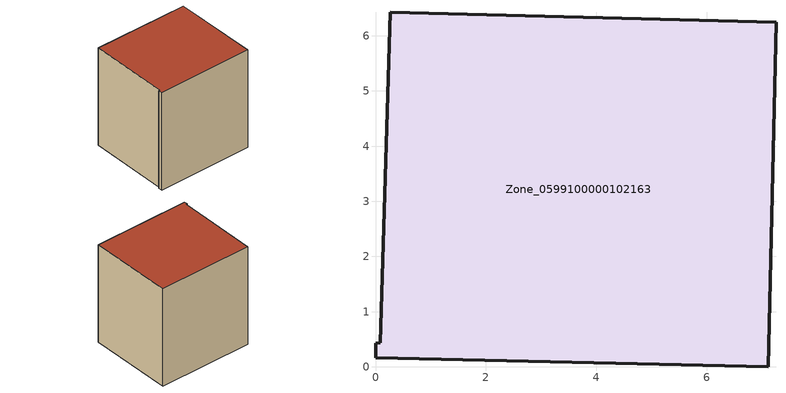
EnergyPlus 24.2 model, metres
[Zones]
Zone_0599100000102163
 floor ground (C_G): 0.27,6.43 7.26,6.24 7.12,0 0,0.16 0.01,0.43 0.09,0.43 z0
 wall outside (C_F): 7.12,0 7.26,6.24 0.27,6.43 0.09,0.43 0.01,0.43 0,0.16 7.12,0 z0:7.53
 roof outside (C_R): 7.26,6.24 0.27,6.43 0.09,0.43 0.01,0.43 0,0.16 7.12,0 z7.53
[BUILDING]
Pand.0599100000102163: North Axis=0; Terrain=City; Loads Convergence Tolerance Value=0.04; Temperature Convergence Tolerance Value=0.4; Solar Distribution=FullExterior; Maximum Number of Warmup Days=25; Minimum Number of Warmup Days=1
[Site:Location]
Rotterdam.The.Hague.AP_ZH_NLD Design_Conditions: Latitude=51.96; Longitude=4.45; Time Zone=1; Elevation=-4.5
[SITE:GROUNDTEMPERATURE:BUILDINGSURFACE]
18, 18, 18, 18, 18, 18, 18, 18, 18, 18, 18, 18
[MATERIAL] Thermal Absorptance=0.9; Solar Absorptance=0.7; Visible Absorptance=0.7
Name | Roughness | Thickness | Conductivity | Density | Specific Heat
G.TC.1946-1964 | MediumSmooth | 0.15 | 1 | 540 | 1210
F.TC.1946-1964 | Rough | 0.3 | 0.857143 | 1920 | 840
R.TC.1946-1964 | MediumRough | 0.2 | 0.235294 | 1500 | 1000
[CONSTRUCTION]
C_G: G.TC.1946-1964
C_F: F.TC.1946-1964
C_R: R.TC.1946-1964
[ZONE]
Zone_0599100000102163: Type=1; Multiplier=1; Ceiling Height=Autocalculate; Volume=Autocalculate; Floor Area=autocalculate; Part of Total Floor Area=Yes
[ZONEINFILTRATION:DESIGNFLOWRATE]
Infil_Zone_0599100000102163: Zone or ZoneList or Space or SpaceList=Zone_0599100000102163; Schedule=AlwaysOn; Design Flow Rate Calculation Method=Flow/Area; Flow Rate per Floor Area=0.003; Constant Term Coefficient=1; Temperature Term Coefficient=0; Velocity Term Coefficient=0; Velocity Squared Term Coefficient=0
[HVACTEMPLATE:ZONE:IDEALLOADSAIRSYSTEM]
Zone_0599100000102163: Maximum Heating Supply Air Temperature=50; Minimum Cooling Supply Air Temperature=13; Maximum Heating Supply Air Humidity Ratio=0.0156; Minimum Cooling Supply Air Humidity Ratio=0.0077; Heating Limit=NoLimit; Cooling Limit=NoLimit; Dehumidification Control Type=ConstantSensibleHeatRatio; Cooling Sensible Heat Ratio=0.7; Dehumidification Setpoint=60; Humidification Control Type=None; Humidification Setpoint=30; Outdoor Air Method=None; Outdoor Air Flow Rate per Person=0.00944; Outdoor Air Flow Rate per Zone Floor Area=0; Outdoor Air Flow Rate per Zone=0; Demand Controlled Ventilation Type=None; Outdoor Air Economizer Type=NoEconomizer; Heat Recovery Type=None; Sensible Heat Recovery Effectiveness=0.7; Latent Heat Recovery Effectiveness=0.65
[ZONECONTROL:THERMOSTAT]
ThermostatControl_Zone_0599100000102163: Zone or ZoneList=Zone_0599100000102163; Control Type Schedule=DualSetpointControlType; Control 1=Thermostat_Zone_0599100000102163; Temperature Difference Between Cutout And Setpoint=0
[THERMOSTATSETPOINT:DUALSETPOINT]
Thermostat_Zone_0599100000102163: Heating Setpoint Temperature Schedule=HeatingSetpoint_Zone_0599100000102163; Cooling Setpoint Temperature Schedule=CoolingSetpoint_Zone_0599100000102163
[SCHEDULE:COMPACT]
HeatingSetpoint_Zone_0599100000102163: Through: 12/31, For: AllDays, Until: 24:00, 21
CoolingSetpoint_Zone_0599100000102163: Through: 12/31, For: AllDays, Until: 24:00, 24
DualSetpointControlType: Through: 12/31, For: AllDays, Until: 24:00, 4
AlwaysOn: Through: 12/31, For: AllDays, Until: 24:00, 1
